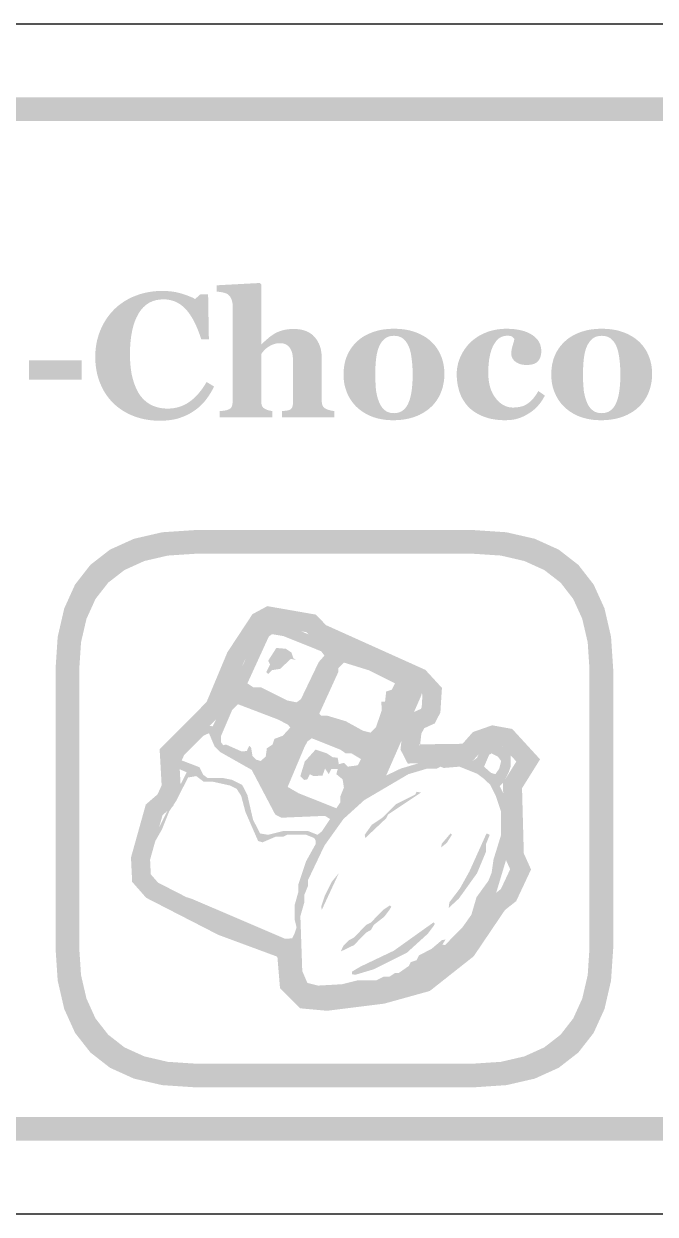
# Model space of a CAD drawing. Header units: millimetres. Extents: x 6 to 297, y 55 to 451.
# Drawn here: x 32.77 to 43.41, y 408.16 to 428.24 of the extents above; entities that cross this region are included whole.
import ezdxf

# ---------------------------------------------------------------- set-up
doc = ezdxf.new("R2010")
doc.units = ezdxf.units.MM
doc.layers.add('CUT', color=1, linetype='Continuous')
doc.layers.add('RASTER', color=7, linetype='Continuous')

msp = doc.modelspace()

# ---------------------------------------------------------------- hatches: boundary and pattern name
at = {"layer": 'RASTER'}
h = msp.add_hatch(color=7, dxfattribs=at)
h.paths.add_polyline_path([(7.2, 424.8), (7.234, 425.316), (7.337, 425.763), (7.509, 426.141), (7.75, 426.45), (8.059, 426.691), (8.438, 426.863), (8.884, 426.966), (9.4, 427), (66.6, 427), (67.116, 426.966), (67.563, 426.863), (67.941, 426.691), (68.25, 426.45), (68.491, 426.141), (68.663, 425.763), (68.766, 425.316), (68.8, 424.8), (68.8, 411.6), (68.766, 411.084), (68.663, 410.638), (68.491, 410.259), (68.25, 409.95), (67.941, 409.709), (67.563, 409.538), (67.116, 409.434), (66.6, 409.4), (9.4, 409.4), (8.884, 409.434), (8.438, 409.538), (8.059, 409.709), (7.75, 409.95), (7.509, 410.259), (7.337, 410.638), (7.234, 411.084), (7.2, 411.6)])
h.paths.add_polyline_path([(7.6, 424.8), (7.6, 411.6), (7.628, 411.178), (7.712, 410.813), (7.853, 410.503), (8.05, 410.25), (8.303, 410.053), (8.612, 409.912), (8.978, 409.828), (9.4, 409.8), (66.6, 409.8), (67.022, 409.828), (67.387, 409.912), (67.697, 410.053), (67.95, 410.25), (68.147, 410.503), (68.288, 410.813), (68.372, 411.178), (68.4, 411.6), (68.4, 424.8), (68.372, 425.222), (68.288, 425.588), (68.147, 425.897), (67.95, 426.15), (67.697, 426.347), (67.387, 426.488), (67.022, 426.572), (66.6, 426.6), (9.4, 426.6), (8.978, 426.572), (8.612, 426.488), (8.303, 426.347), (8.05, 426.15), (7.853, 425.897), (7.712, 425.588), (7.628, 425.222), (7.6, 424.8)], flags=0)
for points in [[(35.057, 421.544), (35, 421.545), (34.945, 421.549), (34.89, 421.555), (34.836, 421.563), (34.783, 421.573), (34.731, 421.586), (34.68, 421.601), (34.629, 421.618), (34.58, 421.638), (34.533, 421.659), (34.487, 421.683), (34.443, 421.709), (34.4, 421.737), (34.359, 421.767), (34.32, 421.799), (34.282, 421.833), (34.247, 421.868), (34.214, 421.906), (34.182, 421.945), (34.153, 421.987), (34.125, 422.03), (34.099, 422.076), (34.076, 422.124), (34.054, 422.173), (34.034, 422.225), (34.017, 422.277), (34.003, 422.331), (33.991, 422.386), (33.982, 422.443), (33.975, 422.5), (33.972, 422.559), (33.97, 422.62), (33.972, 422.679), (33.975, 422.738), (33.982, 422.796), (33.991, 422.852), (34.003, 422.908), (34.018, 422.962), (34.035, 423.015), (34.054, 423.067), (34.077, 423.118), (34.101, 423.167), (34.127, 423.214), (34.156, 423.259), (34.186, 423.303), (34.219, 423.345), (34.254, 423.385), (34.291, 423.424), (34.329, 423.46), (34.369, 423.494), (34.412, 423.525), (34.455, 423.555), (34.501, 423.583), (34.549, 423.608), (34.598, 423.632), (34.65, 423.653), (34.703, 423.672), (34.756, 423.689), (34.811, 423.703), (34.867, 423.714), (34.923, 423.723), (34.981, 423.729), (35.039, 423.733), (35.098, 423.734), (35.141, 423.734), (35.183, 423.732), (35.223, 423.728), (35.263, 423.724), (35.302, 423.718), (35.34, 423.711), (35.377, 423.702), (35.413, 423.693), (35.448, 423.682), (35.481, 423.671), (35.513, 423.66), (35.544, 423.648), (35.574, 423.636), (35.602, 423.624), (35.628, 423.611), (35.653, 423.598), (35.744, 423.679), (35.872, 423.679), (35.885, 422.92), (35.756, 422.92), (35.728, 423.004), (35.698, 423.082), (35.667, 423.154), (35.635, 423.221), (35.601, 423.282), (35.566, 423.337), (35.53, 423.386), (35.492, 423.43), (35.453, 423.468), (35.411, 423.501), (35.367, 423.529), (35.322, 423.552), (35.274, 423.569), (35.224, 423.582), (35.171, 423.59), (35.117, 423.592), (35.05, 423.588), (34.988, 423.577), (34.929, 423.558), (34.875, 423.532), (34.824, 423.497), (34.778, 423.456), (34.736, 423.407), (34.698, 423.35), (34.665, 423.286), (34.635, 423.216), (34.611, 423.14), (34.591, 423.058), (34.575, 422.97), (34.564, 422.876), (34.557, 422.776), (34.555, 422.669), (34.555, 422.609), (34.558, 422.55), (34.562, 422.494), (34.567, 422.44), (34.574, 422.388), (34.582, 422.339), (34.592, 422.292), (34.604, 422.247), (34.616, 422.204), (34.63, 422.163), (34.645, 422.125), (34.66, 422.089), (34.677, 422.055), (34.694, 422.022), (34.713, 421.993), (34.732, 421.965), (34.754, 421.938), (34.776, 421.913), (34.8, 421.89), (34.825, 421.868), (34.85, 421.849), (34.877, 421.831), (34.904, 421.815), (34.933, 421.801), (34.962, 421.789), (34.992, 421.779), (35.023, 421.77), (35.055, 421.762), (35.087, 421.757), (35.12, 421.753), (35.154, 421.75), (35.189, 421.749), (35.24, 421.751), (35.289, 421.756), (35.336, 421.765), (35.383, 421.777), (35.428, 421.793), (35.471, 421.812), (35.514, 421.835), (35.554, 421.861), (35.594, 421.89), (35.633, 421.924), (35.671, 421.96), (35.708, 422.001), (35.744, 422.045), (35.779, 422.092), (35.813, 422.143), (35.847, 422.198), (35.973, 422.121), (35.957, 422.09), (35.94, 422.059), (35.923, 422.029), (35.905, 421.999), (35.887, 421.971), (35.868, 421.943), (35.849, 421.917), (35.829, 421.891), (35.809, 421.866), (35.787, 421.842), (35.765, 421.818), (35.742, 421.796), (35.719, 421.775), (35.694, 421.754), (35.669, 421.734), (35.643, 421.716), (35.614, 421.696), (35.584, 421.678), (35.553, 421.66), (35.521, 421.644), (35.489, 421.629), (35.456, 421.615), (35.422, 421.602), (35.387, 421.59), (35.352, 421.579), (35.314, 421.57), (35.275, 421.562), (35.235, 421.556), (35.193, 421.551), (35.149, 421.547), (35.104, 421.545), (35.057, 421.544)], [(38.001, 421.6), (37.12, 421.6), (37.12, 421.707), (37.127, 421.708), (37.135, 421.708), (37.143, 421.709), (37.151, 421.71), (37.16, 421.711), (37.169, 421.712), (37.179, 421.713), (37.188, 421.714), (37.198, 421.715), (37.207, 421.717), (37.215, 421.718), (37.223, 421.72), (37.23, 421.722), (37.236, 421.724), (37.242, 421.726), (37.247, 421.729), (37.254, 421.733), (37.261, 421.738), (37.268, 421.743), (37.273, 421.749), (37.278, 421.755), (37.283, 421.761), (37.287, 421.768), (37.29, 421.776), (37.293, 421.784), (37.296, 421.793), (37.298, 421.803), (37.3, 421.814), (37.301, 421.826), (37.302, 421.838), (37.303, 421.852), (37.303, 421.867), (37.303, 422.552), (37.302, 422.589), (37.299, 422.623), (37.295, 422.655), (37.289, 422.684), (37.281, 422.711), (37.271, 422.736), (37.26, 422.758), (37.246, 422.778), (37.231, 422.795), (37.215, 422.81), (37.197, 422.823), (37.178, 422.834), (37.157, 422.842), (37.135, 422.848), (37.111, 422.851), (37.086, 422.852), (37.071, 422.852), (37.057, 422.851), (37.043, 422.85), (37.029, 422.848), (37.016, 422.846), (37.003, 422.843), (36.99, 422.839), (36.977, 422.835), (36.964, 422.83), (36.952, 422.825), (36.939, 422.819), (36.927, 422.813), (36.914, 422.807), (36.902, 422.799), (36.89, 422.792), (36.878, 422.784), (36.868, 422.776), (36.858, 422.769), (36.848, 422.761), (36.84, 422.754), (36.831, 422.746), (36.824, 422.739), (36.816, 422.731), (36.81, 422.724), (36.804, 422.716), (36.798, 422.709), (36.792, 422.701), (36.786, 422.695), (36.781, 422.688), (36.776, 422.682), (36.771, 422.675), (36.767, 422.669), (36.767, 421.883), (36.767, 421.87), (36.767, 421.857), (36.768, 421.845), (36.77, 421.834), (36.772, 421.824), (36.774, 421.814), (36.777, 421.805), (36.78, 421.797), (36.783, 421.789), (36.788, 421.782), (36.793, 421.775), (36.799, 421.768), (36.805, 421.762), (36.813, 421.756), (36.821, 421.75), (36.83, 421.745), (36.835, 421.742), (36.841, 421.739), (36.848, 421.736), (36.855, 421.733), (36.862, 421.73), (36.87, 421.727), (36.879, 421.724), (36.887, 421.722), (36.896, 421.719), (36.905, 421.717), (36.914, 421.715), (36.923, 421.713), (36.931, 421.711), (36.94, 421.709), (36.949, 421.708), (36.957, 421.707), (36.957, 421.6), (36.066, 421.6), (36.066, 421.707), (36.076, 421.708), (36.085, 421.708), (36.095, 421.709), (36.104, 421.71), (36.113, 421.711), (36.122, 421.712), (36.131, 421.713), (36.14, 421.714), (36.149, 421.715), (36.158, 421.717), (36.166, 421.718), (36.174, 421.72), (36.182, 421.722), (36.19, 421.724), (36.197, 421.726), (36.204, 421.729), (36.215, 421.734), (36.226, 421.739), (36.235, 421.744), (36.243, 421.75), (36.251, 421.757), (36.258, 421.764), (36.263, 421.771), (36.268, 421.779), (36.272, 421.788), (36.275, 421.797), (36.278, 421.807), (36.28, 421.818), (36.282, 421.829), (36.284, 421.841), (36.284, 421.853), (36.285, 421.867), (36.285, 423.5), (36.284, 423.512), (36.283, 423.524), (36.282, 423.536), (36.279, 423.548), (36.276, 423.561), (36.272, 423.574), (36.268, 423.586), (36.263, 423.6), (36.257, 423.612), (36.251, 423.624), (36.244, 423.635), (36.236, 423.646), (36.228, 423.655), (36.22, 423.664), (36.211, 423.672), (36.201, 423.679), (36.193, 423.683), (36.185, 423.688), (36.175, 423.692), (36.165, 423.696), (36.154, 423.699), (36.142, 423.703), (36.13, 423.706), (36.116, 423.709), (36.102, 423.711), (36.089, 423.714), (36.076, 423.716), (36.063, 423.718), (36.051, 423.719), (36.039, 423.721), (36.028, 423.722), (36.017, 423.723), (36.017, 423.829), (36.745, 423.868), (36.767, 423.844), (36.767, 422.836), (36.772, 422.836), (36.786, 422.849), (36.8, 422.861), (36.813, 422.872), (36.825, 422.884), (36.838, 422.895), (36.85, 422.906), (36.861, 422.916), (36.873, 422.926), (36.884, 422.936), (36.896, 422.947), (36.909, 422.957), (36.922, 422.967), (36.936, 422.977), (36.951, 422.987), (36.966, 422.997), (36.982, 423.008), (36.996, 423.016), (37.011, 423.025), (37.027, 423.033), (37.044, 423.04), (37.063, 423.048), (37.082, 423.055), (37.102, 423.061), (37.123, 423.068), (37.145, 423.074), (37.168, 423.079), (37.191, 423.083), (37.214, 423.086), (37.238, 423.089), (37.262, 423.091), (37.286, 423.092), (37.312, 423.093), (37.369, 423.091), (37.423, 423.084), (37.473, 423.074), (37.519, 423.059), (37.562, 423.039), (37.601, 423.016), (37.637, 422.988), (37.668, 422.956), (37.696, 422.921), (37.72, 422.883), (37.741, 422.842), (37.758, 422.799), (37.771, 422.752), (37.78, 422.703), (37.786, 422.652), (37.788, 422.598), (37.788, 421.88), (37.788, 421.867), (37.789, 421.854), (37.79, 421.842), (37.792, 421.831), (37.794, 421.821), (37.797, 421.811), (37.8, 421.802), (37.804, 421.793), (37.808, 421.786), (37.814, 421.778), (37.82, 421.771), (37.827, 421.764), (37.835, 421.758), (37.844, 421.752), (37.853, 421.747), (37.864, 421.742), (37.87, 421.739), (37.877, 421.736), (37.884, 421.734), (37.892, 421.731), (37.899, 421.729), (37.907, 421.726), (37.914, 421.724), (37.922, 421.722), (37.931, 421.719), (37.939, 421.717), (37.949, 421.715), (37.958, 421.714), (37.968, 421.712), (37.979, 421.71), (37.99, 421.708), (38.001, 421.707)], [(40.88, 421.553), (40.83, 421.554), (40.781, 421.557), (40.734, 421.561), (40.688, 421.568), (40.644, 421.576), (40.601, 421.586), (40.56, 421.599), (40.52, 421.612), (40.482, 421.628), (40.446, 421.645), (40.411, 421.663), (40.378, 421.683), (40.347, 421.703), (40.317, 421.726), (40.289, 421.749), (40.263, 421.774), (40.239, 421.801), (40.216, 421.829), (40.195, 421.858), (40.175, 421.888), (40.157, 421.919), (40.14, 421.952), (40.126, 421.985), (40.112, 422.02), (40.101, 422.056), (40.091, 422.093), (40.082, 422.13), (40.075, 422.169), (40.07, 422.208), (40.066, 422.248), (40.063, 422.288), (40.063, 422.329), (40.063, 422.367), (40.066, 422.405), (40.071, 422.442), (40.078, 422.478), (40.086, 422.514), (40.097, 422.55), (40.109, 422.585), (40.123, 422.62), (40.139, 422.653), (40.156, 422.686), (40.175, 422.718), (40.195, 422.749), (40.216, 422.778), (40.239, 422.807), (40.263, 422.835), (40.288, 422.861), (40.316, 422.887), (40.345, 422.912), (40.376, 422.935), (40.408, 422.957), (40.442, 422.978), (40.478, 422.997), (40.515, 423.015), (40.554, 423.032), (40.594, 423.047), (40.635, 423.06), (40.678, 423.071), (40.721, 423.08), (40.765, 423.087), (40.811, 423.092), (40.857, 423.095), (40.905, 423.096), (40.97, 423.094), (41.033, 423.089), (41.091, 423.081), (41.146, 423.07), (41.198, 423.056), (41.246, 423.038), (41.29, 423.018), (41.331, 422.994), (41.368, 422.967), (41.4, 422.938), (41.427, 422.907), (41.449, 422.874), (41.466, 422.839), (41.478, 422.801), (41.485, 422.761), (41.488, 422.719), (41.487, 422.693), (41.484, 422.669), (41.48, 422.646), (41.474, 422.624), (41.466, 422.603), (41.456, 422.584), (41.445, 422.566), (41.432, 422.549), (41.417, 422.534), (41.399, 422.521), (41.379, 422.51), (41.356, 422.501), (41.331, 422.494), (41.303, 422.489), (41.273, 422.486), (41.24, 422.485), (41.213, 422.486), (41.188, 422.488), (41.163, 422.492), (41.139, 422.498), (41.117, 422.505), (41.096, 422.514), (41.075, 422.525), (41.056, 422.537), (41.039, 422.551), (41.024, 422.566), (41.011, 422.582), (41.001, 422.598), (40.993, 422.616), (40.987, 422.635), (40.984, 422.654), (40.982, 422.675), (40.983, 422.693), (40.984, 422.711), (40.986, 422.729), (40.988, 422.747), (40.992, 422.764), (40.996, 422.782), (41, 422.8), (41.006, 422.817), (41.011, 422.834), (41.016, 422.85), (41.021, 422.865), (41.025, 422.879), (41.028, 422.892), (41.03, 422.904), (41.032, 422.915), (41.034, 422.924), (41.03, 422.931), (41.025, 422.937), (41.02, 422.942), (41.015, 422.947), (41.01, 422.952), (41.005, 422.957), (40.999, 422.961), (40.993, 422.965), (40.986, 422.968), (40.978, 422.971), (40.97, 422.973), (40.961, 422.975), (40.951, 422.976), (40.94, 422.978), (40.928, 422.978), (40.915, 422.978), (40.899, 422.978), (40.883, 422.976), (40.867, 422.974), (40.852, 422.971), (40.837, 422.966), (40.823, 422.961), (40.809, 422.955), (40.795, 422.948), (40.781, 422.939), (40.768, 422.929), (40.755, 422.918), (40.743, 422.905), (40.73, 422.891), (40.718, 422.875), (40.706, 422.858), (40.694, 422.839), (40.683, 422.82), (40.672, 422.8), (40.662, 422.777), (40.653, 422.754), (40.644, 422.728), (40.636, 422.701), (40.628, 422.673), (40.621, 422.643), (40.615, 422.611), (40.609, 422.578), (40.605, 422.544), (40.601, 422.507), (40.598, 422.47), (40.596, 422.43), (40.595, 422.39), (40.594, 422.347), (40.596, 422.283), (40.602, 422.223), (40.611, 422.166), (40.625, 422.112), (40.642, 422.061), (40.663, 422.013), (40.688, 421.968), (40.717, 421.927), (40.748, 421.889), (40.781, 421.857), (40.815, 421.829), (40.851, 421.807), (40.888, 421.789), (40.927, 421.777), (40.967, 421.769), (41.009, 421.767), (41.048, 421.768), (41.086, 421.772), (41.121, 421.777), (41.155, 421.785), (41.186, 421.795), (41.215, 421.808), (41.242, 421.823), (41.267, 421.84), (41.291, 421.859), (41.314, 421.88), (41.336, 421.902), (41.358, 421.927), (41.379, 421.954), (41.399, 421.982), (41.419, 422.013), (41.438, 422.045), (41.548, 421.969), (41.536, 421.947), (41.524, 421.925), (41.511, 421.904), (41.498, 421.884), (41.484, 421.863), (41.47, 421.844), (41.455, 421.825), (41.439, 421.806), (41.423, 421.788), (41.406, 421.77), (41.389, 421.753), (41.37, 421.736), (41.351, 421.72), (41.331, 421.704), (41.31, 421.689), (41.289, 421.675), (41.265, 421.66), (41.242, 421.647), (41.219, 421.634), (41.196, 421.622), (41.172, 421.611), (41.148, 421.601), (41.125, 421.592), (41.101, 421.584), (41.077, 421.577), (41.052, 421.57), (41.025, 421.565), (40.998, 421.561), (40.97, 421.557), (40.941, 421.555), (40.911, 421.554), (40.88, 421.553)], [(33.742, 422.237), (32.854, 422.237), (32.854, 422.561), (33.742, 422.561)]]:
    msp.add_hatch(color=7, dxfattribs=at).paths.add_polyline_path(points)
h = msp.add_hatch(color=7, dxfattribs=at)
h.paths.add_polyline_path([(39.632, 422.88), (39.658, 422.854), (39.683, 422.827), (39.706, 422.799), (39.727, 422.769), (39.747, 422.738), (39.766, 422.706), (39.782, 422.673), (39.797, 422.639), (39.811, 422.603), (39.822, 422.567), (39.832, 422.53), (39.84, 422.492), (39.846, 422.454), (39.851, 422.414), (39.854, 422.375), (39.854, 422.334), (39.854, 422.294), (39.851, 422.254), (39.847, 422.215), (39.84, 422.176), (39.832, 422.138), (39.823, 422.1), (39.811, 422.063), (39.798, 422.027), (39.783, 421.992), (39.767, 421.957), (39.748, 421.925), (39.729, 421.893), (39.707, 421.863), (39.684, 421.834), (39.66, 421.806), (39.633, 421.78), (39.604, 421.754), (39.573, 421.728), (39.54, 421.705), (39.506, 421.683), (39.471, 421.663), (39.435, 421.644), (39.397, 421.627), (39.357, 421.612), (39.316, 421.598), (39.274, 421.586), (39.23, 421.576), (39.185, 421.568), (39.139, 421.561), (39.091, 421.557), (39.041, 421.554), (38.99, 421.553), (38.946, 421.554), (38.903, 421.556), (38.86, 421.56), (38.819, 421.566), (38.778, 421.573), (38.738, 421.582), (38.699, 421.592), (38.661, 421.604), (38.624, 421.618), (38.588, 421.633), (38.554, 421.65), (38.52, 421.668), (38.487, 421.689), (38.456, 421.71), (38.425, 421.733), (38.396, 421.758), (38.368, 421.783), (38.343, 421.81), (38.319, 421.838), (38.296, 421.868), (38.275, 421.899), (38.255, 421.931), (38.237, 421.965), (38.22, 422.001), (38.205, 422.037), (38.192, 422.075), (38.18, 422.114), (38.171, 422.154), (38.164, 422.194), (38.159, 422.236), (38.156, 422.279), (38.155, 422.324), (38.156, 422.367), (38.159, 422.409), (38.163, 422.45), (38.169, 422.49), (38.177, 422.528), (38.187, 422.565), (38.198, 422.602), (38.212, 422.636), (38.227, 422.67), (38.243, 422.703), (38.262, 422.735), (38.282, 422.766), (38.304, 422.796), (38.328, 422.825), (38.354, 422.853), (38.381, 422.88), (38.409, 422.905), (38.438, 422.929), (38.469, 422.951), (38.502, 422.971), (38.536, 422.99), (38.572, 423.008), (38.609, 423.024), (38.648, 423.039), (38.689, 423.052), (38.73, 423.064), (38.773, 423.074), (38.816, 423.082), (38.861, 423.088), (38.908, 423.092), (38.955, 423.095), (39.003, 423.096), (39.054, 423.095), (39.103, 423.092), (39.15, 423.088), (39.196, 423.082), (39.241, 423.074), (39.283, 423.064), (39.325, 423.052), (39.365, 423.039), (39.403, 423.024), (39.44, 423.008), (39.475, 422.99), (39.509, 422.971), (39.542, 422.951), (39.573, 422.929), (39.603, 422.905), (39.632, 422.88)])
h.paths.add_polyline_path([(39.257, 421.865), (39.265, 421.886), (39.272, 421.908), (39.279, 421.932), (39.285, 421.956), (39.291, 421.981), (39.296, 422.008), (39.3, 422.036), (39.304, 422.064), (39.308, 422.094), (39.311, 422.125), (39.314, 422.158), (39.316, 422.191), (39.318, 422.226), (39.319, 422.262), (39.32, 422.299), (39.32, 422.337), (39.32, 422.363), (39.319, 422.39), (39.318, 422.418), (39.316, 422.447), (39.314, 422.476), (39.312, 422.507), (39.309, 422.539), (39.305, 422.571), (39.301, 422.603), (39.297, 422.634), (39.292, 422.662), (39.287, 422.689), (39.281, 422.714), (39.275, 422.738), (39.268, 422.759), (39.261, 422.779), (39.252, 422.802), (39.242, 422.823), (39.231, 422.843), (39.219, 422.862), (39.207, 422.879), (39.193, 422.895), (39.179, 422.91), (39.164, 422.924), (39.148, 422.937), (39.131, 422.947), (39.112, 422.956), (39.093, 422.964), (39.073, 422.97), (39.052, 422.974), (39.03, 422.976), (39.006, 422.977), (38.981, 422.976), (38.957, 422.973), (38.934, 422.969), (38.913, 422.963), (38.893, 422.955), (38.874, 422.945), (38.856, 422.933), (38.84, 422.92), (38.825, 422.905), (38.811, 422.889), (38.797, 422.872), (38.785, 422.854), (38.773, 422.835), (38.763, 422.815), (38.753, 422.794), (38.744, 422.772), (38.737, 422.751), (38.73, 422.728), (38.724, 422.705), (38.718, 422.681), (38.713, 422.656), (38.709, 422.631), (38.705, 422.604), (38.702, 422.576), (38.699, 422.548), (38.697, 422.52), (38.695, 422.491), (38.693, 422.462), (38.692, 422.433), (38.691, 422.403), (38.69, 422.373), (38.69, 422.343), (38.69, 422.304), (38.691, 422.266), (38.691, 422.231), (38.693, 422.197), (38.694, 422.165), (38.696, 422.134), (38.698, 422.105), (38.7, 422.078), (38.703, 422.052), (38.707, 422.026), (38.712, 422), (38.718, 421.973), (38.724, 421.947), (38.732, 421.921), (38.741, 421.894), (38.75, 421.868), (38.759, 421.846), (38.769, 421.825), (38.779, 421.805), (38.791, 421.787), (38.804, 421.769), (38.817, 421.753), (38.831, 421.738), (38.847, 421.725), (38.863, 421.712), (38.88, 421.701), (38.899, 421.692), (38.918, 421.685), (38.939, 421.679), (38.96, 421.675), (38.983, 421.673), (39.006, 421.672), (39.028, 421.673), (39.049, 421.675), (39.069, 421.679), (39.088, 421.684), (39.106, 421.691), (39.124, 421.699), (39.141, 421.709), (39.157, 421.721), (39.173, 421.734), (39.187, 421.748), (39.201, 421.764), (39.214, 421.781), (39.226, 421.8), (39.237, 421.82), (39.247, 421.842), (39.257, 421.865)], flags=0)
h = msp.add_hatch(color=7, dxfattribs=at)
h.paths.add_polyline_path([(43.133, 422.88), (43.159, 422.854), (43.184, 422.827), (43.207, 422.799), (43.228, 422.769), (43.248, 422.738), (43.267, 422.706), (43.283, 422.673), (43.298, 422.639), (43.312, 422.603), (43.323, 422.567), (43.333, 422.53), (43.341, 422.492), (43.347, 422.454), (43.352, 422.414), (43.355, 422.375), (43.355, 422.334), (43.355, 422.294), (43.352, 422.254), (43.348, 422.215), (43.341, 422.176), (43.333, 422.138), (43.324, 422.1), (43.312, 422.063), (43.299, 422.027), (43.284, 421.992), (43.268, 421.957), (43.249, 421.925), (43.23, 421.893), (43.208, 421.863), (43.185, 421.834), (43.161, 421.806), (43.134, 421.78), (43.105, 421.754), (43.074, 421.728), (43.041, 421.705), (43.007, 421.683), (42.972, 421.663), (42.936, 421.644), (42.898, 421.627), (42.858, 421.612), (42.817, 421.598), (42.775, 421.586), (42.731, 421.576), (42.686, 421.568), (42.64, 421.561), (42.592, 421.557), (42.542, 421.554), (42.491, 421.553), (42.447, 421.554), (42.404, 421.556), (42.361, 421.56), (42.32, 421.566), (42.279, 421.573), (42.239, 421.582), (42.2, 421.592), (42.162, 421.604), (42.125, 421.618), (42.089, 421.633), (42.055, 421.65), (42.021, 421.668), (41.988, 421.689), (41.956, 421.71), (41.926, 421.733), (41.896, 421.758), (41.869, 421.783), (41.844, 421.81), (41.82, 421.838), (41.797, 421.868), (41.776, 421.899), (41.756, 421.931), (41.738, 421.965), (41.721, 422.001), (41.706, 422.037), (41.693, 422.075), (41.681, 422.114), (41.672, 422.154), (41.665, 422.194), (41.66, 422.236), (41.657, 422.279), (41.656, 422.324), (41.657, 422.367), (41.66, 422.409), (41.664, 422.45), (41.67, 422.49), (41.678, 422.528), (41.688, 422.565), (41.699, 422.602), (41.713, 422.636), (41.728, 422.67), (41.744, 422.703), (41.763, 422.735), (41.783, 422.766), (41.805, 422.796), (41.829, 422.825), (41.855, 422.853), (41.882, 422.88), (41.91, 422.905), (41.939, 422.929), (41.97, 422.951), (42.003, 422.971), (42.037, 422.99), (42.073, 423.008), (42.11, 423.024), (42.149, 423.039), (42.189, 423.052), (42.231, 423.064), (42.274, 423.074), (42.317, 423.082), (42.362, 423.088), (42.409, 423.092), (42.456, 423.095), (42.504, 423.096), (42.555, 423.095), (42.604, 423.092), (42.651, 423.088), (42.697, 423.082), (42.742, 423.074), (42.784, 423.064), (42.826, 423.052), (42.865, 423.039), (42.904, 423.024), (42.941, 423.008), (42.976, 422.99), (43.01, 422.971), (43.043, 422.951), (43.074, 422.929), (43.104, 422.905), (43.133, 422.88)])
h.paths.add_polyline_path([(42.758, 421.865), (42.766, 421.886), (42.773, 421.908), (42.78, 421.932), (42.786, 421.956), (42.792, 421.981), (42.797, 422.008), (42.801, 422.036), (42.805, 422.064), (42.809, 422.094), (42.812, 422.125), (42.815, 422.158), (42.817, 422.191), (42.819, 422.226), (42.82, 422.262), (42.821, 422.299), (42.821, 422.337), (42.821, 422.363), (42.82, 422.39), (42.819, 422.418), (42.817, 422.447), (42.815, 422.476), (42.813, 422.507), (42.81, 422.539), (42.806, 422.571), (42.802, 422.603), (42.798, 422.634), (42.793, 422.662), (42.788, 422.689), (42.782, 422.714), (42.776, 422.738), (42.769, 422.759), (42.762, 422.779), (42.753, 422.802), (42.743, 422.823), (42.732, 422.843), (42.72, 422.862), (42.708, 422.879), (42.694, 422.895), (42.68, 422.91), (42.665, 422.924), (42.649, 422.937), (42.632, 422.947), (42.613, 422.956), (42.594, 422.964), (42.574, 422.97), (42.553, 422.974), (42.531, 422.976), (42.507, 422.977), (42.482, 422.976), (42.458, 422.973), (42.435, 422.969), (42.414, 422.963), (42.394, 422.955), (42.375, 422.945), (42.357, 422.933), (42.341, 422.92), (42.326, 422.905), (42.312, 422.889), (42.298, 422.872), (42.286, 422.854), (42.274, 422.835), (42.264, 422.815), (42.254, 422.794), (42.245, 422.772), (42.238, 422.751), (42.231, 422.728), (42.225, 422.705), (42.219, 422.681), (42.214, 422.656), (42.21, 422.631), (42.206, 422.604), (42.203, 422.576), (42.2, 422.548), (42.198, 422.52), (42.195, 422.491), (42.194, 422.462), (42.193, 422.433), (42.192, 422.403), (42.191, 422.373), (42.191, 422.343), (42.191, 422.304), (42.192, 422.266), (42.192, 422.231), (42.193, 422.197), (42.195, 422.165), (42.197, 422.134), (42.199, 422.105), (42.201, 422.078), (42.204, 422.052), (42.208, 422.026), (42.213, 422), (42.219, 421.973), (42.225, 421.947), (42.233, 421.921), (42.242, 421.894), (42.251, 421.868), (42.26, 421.846), (42.27, 421.825), (42.28, 421.805), (42.292, 421.787), (42.305, 421.769), (42.318, 421.753), (42.332, 421.738), (42.348, 421.725), (42.364, 421.712), (42.381, 421.701), (42.4, 421.692), (42.419, 421.685), (42.44, 421.679), (42.461, 421.675), (42.484, 421.673), (42.507, 421.672), (42.529, 421.673), (42.55, 421.675), (42.57, 421.679), (42.589, 421.684), (42.607, 421.691), (42.625, 421.699), (42.642, 421.709), (42.658, 421.721), (42.674, 421.734), (42.688, 421.748), (42.702, 421.764), (42.715, 421.781), (42.727, 421.8), (42.738, 421.82), (42.748, 421.842), (42.758, 421.865)], flags=0)
h = msp.add_hatch(color=7, dxfattribs=at)
h.paths.add_polyline_path([(33.3, 417.35), (33.337, 417.901), (33.447, 418.378), (33.63, 418.782), (33.888, 419.113), (34.218, 419.37), (34.622, 419.553), (35.099, 419.663), (35.65, 419.7), (40.35, 419.7), (40.901, 419.663), (41.378, 419.553), (41.782, 419.37), (42.113, 419.112), (42.37, 418.782), (42.553, 418.378), (42.663, 417.901), (42.7, 417.35), (42.7, 412.65), (42.663, 412.099), (42.553, 411.622), (42.37, 411.218), (42.113, 410.888), (41.782, 410.63), (41.378, 410.447), (40.901, 410.337), (40.35, 410.3), (35.65, 410.3), (35.099, 410.337), (34.622, 410.447), (34.218, 410.63), (33.888, 410.888), (33.63, 411.218), (33.447, 411.622), (33.337, 412.099), (33.3, 412.65)])
h.paths.add_polyline_path([(33.7, 417.35), (33.7, 412.65), (33.73, 412.193), (33.822, 411.797), (33.974, 411.462), (34.188, 411.188), (34.462, 410.974), (34.797, 410.822), (35.193, 410.73), (35.65, 410.7), (40.35, 410.7), (40.807, 410.73), (41.203, 410.822), (41.538, 410.974), (41.813, 411.188), (42.026, 411.462), (42.178, 411.797), (42.27, 412.193), (42.3, 412.65), (42.3, 417.35), (42.27, 417.807), (42.178, 418.203), (42.026, 418.538), (41.813, 418.813), (41.538, 419.026), (41.203, 419.178), (40.807, 419.27), (40.35, 419.3), (35.65, 419.3), (35.193, 419.27), (34.797, 419.178), (34.462, 419.026), (34.188, 418.813), (33.974, 418.538), (33.822, 418.203), (33.73, 417.807), (33.7, 417.35)], flags=0)
h = msp.add_hatch(color=7, dxfattribs=at)
h.paths.add_polyline_path([(36.87, 418.417), (37.688, 418.274), (37.86, 418.096), (39.534, 417.342), (39.813, 417.038), (39.787, 416.623), (39.692, 416.439), (39.515, 416.358), (39.466, 416.267), (39.443, 416.059), (39.43, 416.085), (40.16, 416.095), (40.335, 416.293), (40.66, 416.407), (40.998, 416.345), (41.467, 415.833), (41.163, 415.346), (41.193, 414.246), (41.315, 413.975), (41.064, 413.44), (40.875, 413.291), (40.348, 412.51), (39.608, 411.925), (38.841, 411.712), (37.877, 411.591), (37.422, 411.633), (37.084, 411.97), (37.041, 412.489), (37.029, 412.507), (36.044, 412.872), (34.828, 413.497), (34.592, 413.766), (34.572, 414.176), (34.822, 415.071), (35.02, 415.242), (35.089, 415.395), (35.055, 416.001), (35.846, 416.799), (36.197, 417.639), (36.62, 418.282)])
h.paths.add_polyline_path([(36.924, 418.083), (36.843, 418.039), (36.481, 417.488), (36.117, 416.618), (35.382, 415.877), (35.412, 415.335), (35.283, 415.046), (35.104, 414.892), (34.894, 414.14), (34.906, 413.893), (35.028, 413.753), (36.174, 413.165), (37.238, 412.771), (37.353, 412.597), (37.394, 412.114), (37.567, 411.941), (37.871, 411.912), (38.778, 412.027), (39.46, 412.216), (40.111, 412.73), (40.638, 413.512), (40.806, 413.644), (40.963, 413.978), (40.875, 414.173), (40.841, 415.434), (41.067, 415.796), (40.834, 416.05), (40.686, 416.077), (40.52, 416.019), (40.306, 415.777), (39.236, 415.762), (39.114, 415.998), (39.155, 416.364), (39.284, 416.605), (39.459, 416.684), (39.472, 416.71), (39.485, 416.922), (39.342, 417.077), (37.672, 417.829), (37.53, 417.977), (36.924, 418.083)], flags=0)
h = msp.add_hatch(color=7, dxfattribs=at)
h.paths.add_polyline_path([(36.894, 418.157), (37.012, 418.167), (37.332, 418.039), (39.055, 417.305), (39.384, 417.123), (39.47, 416.922), (38.873, 415.559), (39.119, 415.677), (39.661, 415.837), (40.076, 415.869), (40.332, 415.805), (40.405, 415.859), (40.482, 416.038), (40.555, 416.092), (40.747, 416.092), (40.916, 416.006), (40.97, 415.901), (40.97, 415.709), (40.938, 415.614), (40.852, 415.444), (40.788, 415.381), (40.938, 415.071), (40.97, 414.911), (40.97, 414.56), (40.938, 414.496), (40.906, 414.177), (40.715, 413.539), (40.565, 413.242), (40.246, 412.795), (39.894, 412.444), (39.607, 412.253), (39.247, 412.071), (38.927, 411.975), (38.608, 411.943), (38.544, 411.911), (38.353, 411.911), (38.034, 411.847), (37.587, 411.847), (37.418, 411.933), (37.3, 412.135), (37.3, 412.645), (37.277, 412.687), (36.374, 413.06), (35.458, 413.485), (35.512, 413.507), (35.608, 413.475), (37.172, 412.805), (37.29, 412.814), (37.332, 412.901), (37.363, 412.996), (37.332, 413.124), (37.332, 413.379), (37.395, 413.603), (37.395, 413.73), (37.523, 414.113), (37.683, 414.401), (37.683, 414.464), (37.66, 414.506), (37.523, 414.56), (37.204, 414.56), (37.14, 414.528), (37.012, 414.528), (36.789, 414.433), (36.715, 414.455), (36.502, 414.943), (36.428, 415.221), (36.352, 415.336), (36.246, 415.39), (35.959, 415.454), (35.799, 415.454), (35.672, 415.55), (35.535, 415.527), (35.33, 415.125), (35.215, 414.953), (35.097, 414.656), (34.97, 414.433), (34.906, 414.273), (34.906, 414.177), (34.842, 414.05), (34.842, 413.954), (34.896, 413.848), (34.992, 413.753), (35.439, 413.517), (35.321, 413.539), (34.96, 413.721), (34.864, 413.817), (34.81, 413.922), (34.81, 414.113), (34.906, 414.401), (35.512, 415.614), (35.311, 415.7), (35.289, 415.869), (35.426, 416.051), (35.49, 416.083), (35.694, 416.293), (35.873, 416.402), (35.949, 416.389), (36.747, 418.017), (36.811, 418.113)])
h.paths.add_polyline_path([(36.948, 417.944), (36.894, 417.902), (36.534, 417.114), (36.629, 417.05), (36.757, 417.05), (37.204, 416.826), (37.363, 416.794), (37.437, 416.849), (37.737, 417.474), (37.833, 417.583), (37.778, 417.656), (37.14, 417.912)], flags=0)
h.paths.add_polyline_path([(37.022, 417.711), (37.181, 417.698), (37.277, 417.634), (37.309, 417.538), (37.354, 417.506), (37.268, 417.529), (37.086, 417.359), (36.948, 417.337), (36.885, 417.273), (36.853, 417.305), (36.917, 417.433), (36.885, 417.497)], flags=0)
h.paths.add_polyline_path([(38.161, 417.465), (38.066, 417.369), (38.066, 417.305), (37.746, 416.603), (37.778, 416.571), (37.874, 416.571), (38.193, 416.475), (38.481, 416.316), (38.608, 416.284), (38.704, 416.38), (38.8, 416.667), (38.79, 416.804), (38.854, 416.804), (38.873, 416.976), (38.969, 417.008), (39.023, 417.114), (38.576, 417.337)], flags=0)
h.paths.add_polyline_path([(36.374, 416.763), (36.278, 416.667), (36.087, 416.22), (36.087, 416.124), (36.128, 416.07), (36.173, 416.083), (36.438, 415.965), (36.524, 415.974), (36.565, 416.06), (36.597, 416.028), (36.62, 415.891), (36.684, 415.827), (36.757, 415.805), (36.843, 415.878), (36.862, 416.019), (36.958, 416.083), (36.99, 416.178), (37.13, 416.23), (37.258, 416.37), (37.213, 416.421), (37.044, 416.507)], flags=0)
h.paths.add_polyline_path([(35.886, 416.274), (35.79, 416.23), (35.471, 415.91), (35.426, 415.815), (35.726, 415.7), (35.79, 415.572), (35.863, 415.518), (36.119, 415.518), (36.278, 415.486), (36.447, 415.4), (36.534, 415.231), (36.629, 414.816), (36.747, 414.583), (36.885, 414.56), (37.14, 414.624), (37.555, 414.624), (37.715, 414.56), (37.788, 414.615), (37.928, 414.825), (37.842, 414.879), (37.108, 414.848), (37.003, 414.902), (36.607, 415.655), (36.077, 415.955), (35.981, 416.051)], flags=0)
h.paths.add_polyline_path([(37.619, 416.188), (37.545, 416.134), (37.491, 416.028), (37.213, 415.368), (37.395, 415.262), (38.034, 415.007), (38.098, 415.103), (38.098, 415.199), (38.161, 415.358), (38.139, 415.495), (38.034, 415.582), (38.056, 415.668), (37.948, 415.668), (37.906, 415.582), (37.842, 415.677), (37.801, 415.559), (37.651, 415.55), (37.587, 415.582), (37.545, 415.495), (37.491, 415.486), (37.427, 415.55), (37.501, 415.795), (37.683, 415.997), (37.874, 415.933), (37.97, 415.869), (38.056, 415.859), (38.075, 415.751), (38.161, 415.773), (38.225, 415.709), (38.394, 415.732), (38.449, 415.837), (38.289, 415.933), (38.193, 415.933), (38.098, 415.997)], flags=0)
h.paths.add_polyline_path([(40.651, 415.933), (40.609, 415.91), (40.523, 415.709), (40.641, 415.604), (40.715, 415.582), (40.779, 415.677), (40.811, 415.805), (40.756, 415.878)], flags=0)
h.paths.add_polyline_path([(39.789, 415.709), (39.725, 415.677), (39.566, 415.677), (39.247, 415.582), (38.503, 415.144), (38.152, 414.825), (37.833, 414.378), (37.555, 413.794), (37.555, 413.698), (37.491, 413.539), (37.491, 413.411), (37.427, 413.188), (37.459, 412.262), (37.545, 412.061), (37.724, 412.016), (38.129, 412.039), (38.385, 412.103), (38.704, 412.103), (38.832, 412.166), (38.927, 412.166), (39.023, 412.23), (39.087, 412.23), (39.256, 412.348), (39.288, 412.412), (39.384, 412.444), (39.428, 412.527), (39.639, 412.636), (39.811, 412.782), (39.875, 412.795), (39.821, 412.709), (39.863, 412.699), (40.15, 412.987), (40.309, 413.21), (40.396, 413.507), (40.597, 413.785), (40.651, 413.922), (40.683, 414.145), (40.811, 414.56), (40.811, 414.943), (40.724, 415.208), (40.629, 415.4), (40.533, 415.495), (40.405, 415.591), (40.108, 415.709), (39.843, 415.687)], flags=0)
h.paths.add_polyline_path([(39.384, 415.285), (39.46, 415.272), (38.905, 414.902), (38.873, 414.838), (38.522, 414.506), (38.512, 414.56), (38.631, 414.729), (38.822, 414.857), (39.045, 415.081), (39.365, 415.24)], flags=0)
h.paths.add_polyline_path([(39.958, 414.583), (39.981, 414.56), (39.894, 414.423), (39.799, 414.346), (39.811, 414.41)], flags=0)
h.paths.add_polyline_path([(40.565, 414.583), (40.619, 414.56), (40.555, 414.401), (40.555, 414.273), (40.405, 413.912), (40.099, 413.485), (39.926, 413.325), (39.939, 413.421), (40.118, 413.657), (40.277, 413.944)], flags=0)
h.paths.add_polyline_path([(38.075, 413.912), (37.788, 413.293), (37.778, 413.347), (37.842, 413.539), (37.96, 413.772)], flags=0)
h.paths.add_polyline_path([(38.937, 413.37), (38.959, 413.347), (38.937, 413.306), (38.841, 413.178), (38.662, 413.038), (38.618, 412.955), (38.535, 412.91), (38.331, 412.699), (38.107, 412.591), (38.152, 412.687), (38.248, 412.782), (38.331, 412.827), (38.535, 413.038), (38.618, 413.082), (38.822, 413.293)], flags=0)
h.paths.add_polyline_path([(39.671, 413.082), (39.693, 413.06), (39.671, 413.019), (39.575, 412.891), (39.224, 412.572), (38.672, 412.294), (38.353, 412.198), (38.299, 412.208), (38.299, 412.253), (38.439, 412.336), (39.001, 412.604)], flags=0)

# ---------------------------------------------------------------- linework, layer by layer
at = {"layer": 'CUT'}
for points in [[(8.999, 428.24), (67.001, 428.24)], [(67.001, 408.16), (8.999, 408.16)]]:
    msp.add_lwpolyline(points, dxfattribs=at)

doc.saveas('drawing.dxf')
